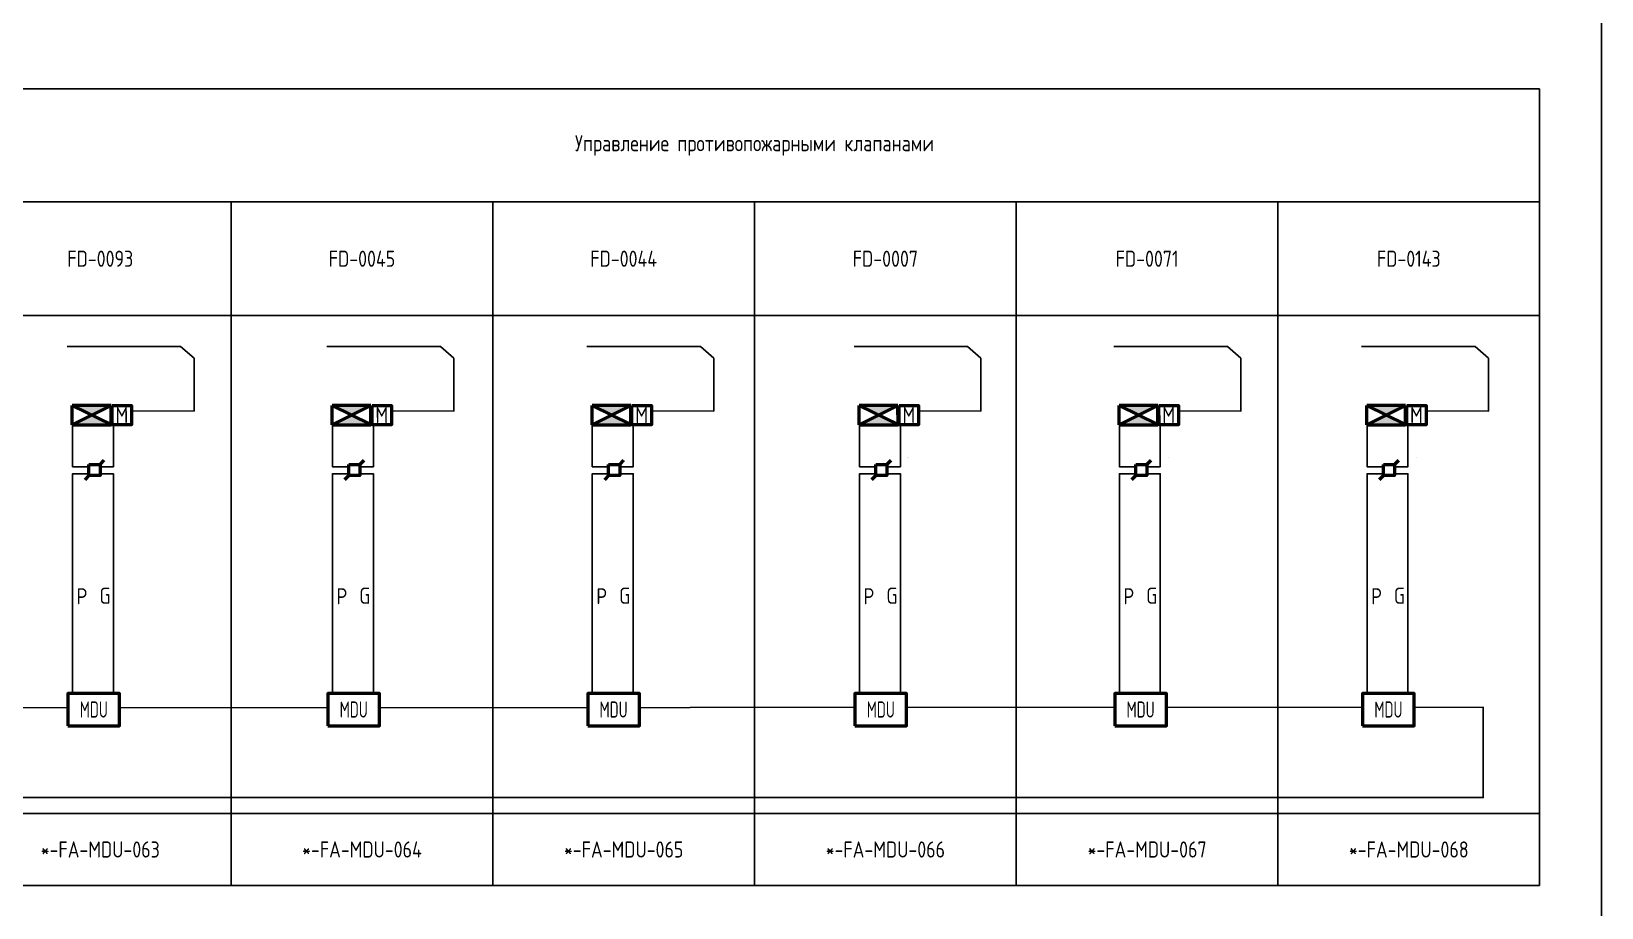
# Model space of a CAD drawing. Header units: millimetres. Extents: x 127230 to 906013, y -355313 to -209225.
# Drawn here: x 346038 to 370338, y -284415 to -270844 of the extents above; entities that cross this region are included whole.
import ezdxf
from ezdxf.enums import TextEntityAlignment as Align

# ---------------------------------------------------------------- set-up
doc = ezdxf.new("R2018")
doc.units = ezdxf.units.MM
doc.linetypes.add('Cплошная', pattern=[0])
for name, color, linetype, lineweight in [('14', 250, 'Continuous', 0), ('GM_кабель_СПС', 6, 'Continuous', 25), ('АТ_ПС_ИП_025', 1, 'Continuous', 25), ('АТ_ПС_ППКП_025', 5, 'Continuous', 25), ('АТ_ПС_Текст_025', 7, 'Continuous', 25), ('АТ_ПС_Трасса_100', 1, 'Continuous', 100)]:
    doc.layers.add(name, color=color, linetype=linetype, lineweight=lineweight)
doc.layers.add('ПС2', color=230, linetype='Continuous')
doc.styles.add('GLE_OASR_TextStyle', font='GOST2304A.ttf')
doc.styles.get("Standard").update_dxf_attribs({"font": 'gost_0.ttf'})
doc.styles.add('ГОСТ 2.304', font='CS_Gost2304.shx', dxfattribs={"width": 0.8})
doc.styles.add('Текст Т', font='isocpeur.ttf')

# ---------------------------------------------------------------- blocks, each defined once
blk = doc.blocks.new('*T84')
at = {"color": 7, "linetype": 'ByBlock', "transparency": 16777216}
for p, q in [((0, 0), (97200, 0)), ((0, 0), (0, -1753)), ((60750, 0), (60750, -12341)), ((64800, 0), (64800, -12341)), ((97200, 0), (97200, -12341)), ((101250, 0), (101250, -12341)), ((113400, 0), (113400, -12341)), ((120377, 0), (160877, 0)), ((120377, 0), (120377, -12341)), ((124427, 0), (124427, -12341)), ((132527, 0), (132527, -12341)), ((136577, 0), (136577, -12341)), ((160877, 0), (160877, -12341)), ((0, -1753), (160877, -1753)), ((4050, -1753), (4050, -12341)), ((8100, -1753), (8100, -12341)), ((12150, -1753), (12150, -12341)), ((16200, -1753), (16200, -12341)), ((20250, -1753), (20250, -12341)), ((24300, -1753), (24300, -12341)), ((28350, -1753), (28350, -12341)), ((32400, -1753), (32400, -12341)), ((36450, -1753), (36450, -12341)), ((40500, -1753), (40500, -12341)), ((44550, -1753), (44550, -12341)), ((48600, -1753), (48600, -12341)), ((52650, -1753), (52650, -12341)), ((56700, -1753), (56700, -12341)), ((68850, -1753), (68850, -12341)), ((72900, -1753), (72900, -12341)), ((76950, -1753), (76950, -12341)), ((81000, -1753), (81000, -12341)), ((85050, -1753), (85050, -12341)), ((89100, -1753), (89100, -12341)), ((93150, -1753), (93150, -12341)), ((105300, -1753), (105300, -12341)), ((109350, -1753), (109350, -12341)), ((128477, -1753), (128477, -12341)), ((140627, -1753), (140627, -12341)), ((144677, -1753), (144677, -12341)), ((148727, -1753), (148727, -12341)), ((152777, -1753), (152777, -12341)), ((156827, -1753), (156827, -12341)), ((0, -3512), (160877, -3512)), ((0, -3512), (0, -11223)), ((0, -11223), (160877, -11223)), ((0, -12341), (160877, -12341))]:
    blk.add_line(p, q, dxfattribs=at)
at = {"color": 0, "linetype": 'ByBlock', "lineweight": -2, "transparency": 16777216}
for p, q in [((97200, 0), (120377, 0)), ((0, -1753), (0, -3512)), ((0, -11223), (0, -12341))]:
    blk.add_line(p, q, dxfattribs=at)
at = {"color": 7, "transparency": 16777216, "char_height": 250, "attachment_point": 5}
for s, insert, width, style in [('Отключение приточно-вытяжной вентиляции', (99225, -877), 4048.8, 'GLE_OASR_TextStyle'), ('Управление противопожарными клапанами', (107325, -877), 12148.8, 'GLE_OASR_TextStyle'), ('Отключение вытяжной вентиляции, кондиционирования, электроконвекторов* ', (116888, -877), 6975.56, 'GLE_OASR_TextStyle'), ('Отключение F0-51-010-NHC13^J/F0-51-010-NHC12/F0-51-010-NHC14 от Щита ^JF0-51-010-NHC11', (116888, -2632), 6975.56, 'GLE_OASR_TextStyle'), ('ПВ1 (FAB-0001A)/ ПВ1р (FAB-0001В)', (99225, -2632), 4048.8, 'GLE_OASR_TextStyle'), ('Дистанционный пуск ^Jсистемы дымоудаления', (122402, -2632), 4048.8, 'GLE_OASR_TextStyle'), ('Дистанционный пуск ^Jсистемы дымоудаления', (134552, -2632), 4048.8, 'GLE_OASR_TextStyle'), ('FD-0006', (2025, -2632), 4048.8, 'GLE_OASR_TextStyle'), ('FD-0154', (6075, -2632), 4048.8, 'GLE_OASR_TextStyle'), ('FD-0087', (10125, -2632), 4048.8, 'GLE_OASR_TextStyle'), ('FD-118', (14175, -2632), 4048.8, 'GLE_OASR_TextStyle'), ('FD-0130', (18225, -2632), 4048.8, 'GLE_OASR_TextStyle'), ('FD-0131', (22275, -2632), 4048.8, 'GLE_OASR_TextStyle'), ('FD-0112', (26325, -2632), 4048.8, 'GLE_OASR_TextStyle'), ('FD-0043', (30375, -2632), 4048.8, 'GLE_OASR_TextStyle'), ('FD-0096', (34425, -2632), 4048.8, 'GLE_OASR_TextStyle'), ('FD-0057', (38475, -2632), 4048.8, 'GLE_OASR_TextStyle'), ('FD-0097', (42525, -2632), 4048.8, 'GLE_OASR_TextStyle'), ('FD-0074', (46575, -2632), 4048.8, 'GLE_OASR_TextStyle'), ('FD-0075', (50625, -2632), 4048.8, 'GLE_OASR_TextStyle'), ('FD-0076', (54675, -2632), 4048.8, 'GLE_OASR_TextStyle'), ('FD-0060', (58725, -2632), 4048.8, 'GLE_OASR_TextStyle'), ('{\\C256;Кнопка отключения вентиляции}', (62775, -2632), 4048.8, 'GLE_OASR_TextStyle'), ('FD-0009', (66825, -2632), 4048.8, 'GLE_OASR_TextStyle'), ('FD-0114', (70875, -2632), 4048.8, 'GLE_OASR_TextStyle'), ('FD-0153', (74925, -2632), 4048.8, 'GLE_OASR_TextStyle'), ('FD-0152', (78975, -2632), 4048.8, 'GLE_OASR_TextStyle'), ('FD-0151', (83025, -2632), 4048.8, 'GLE_OASR_TextStyle'), ('FD-0008', (87075, -2632), 4048.8, 'GLE_OASR_TextStyle'), ('FD-0125', (91125, -2632), 4048.8, 'GLE_OASR_TextStyle'), ('FD-0058', (95175, -2632), 4048.8, 'GLE_OASR_TextStyle'), ('FD-0078', (103275, -2632), 4048.8, 'GLE_OASR_TextStyle'), ('FD-0031', (107325, -2632), 4048.8, 'GLE_OASR_TextStyle'), ('FD-0081', (111375, -2632), 4048.8, 'GLE_OASR_TextStyle'), ('FD-0091', (126452, -2632), 4048.8, 'GLE_OASR_TextStyle'), ('FD-0046', (130502, -2632), 4048.8, 'GLE_OASR_TextStyle'), ('FD-0093', (138602, -2632), 4048.8, 'GLE_OASR_TextStyle'), ('FD-0045', (142652, -2632), 4048.8, 'GLE_OASR_TextStyle'), ('FD-0044', (146702, -2632), 4048.8, 'GLE_OASR_TextStyle'), ('FD-0007', (150752, -2632), 4048.8, 'GLE_OASR_TextStyle'), ('FD-0071', (154802, -2632), 4048.8, 'GLE_OASR_TextStyle'), ('FD-0143', (158852, -2632), 4048.8, 'GLE_OASR_TextStyle'), ('*-FA-MDU-035', (2025, -11782), 4048.8, 'GLE_OASR_TextStyle'), ('*-FA-MDU-036', (6075, -11782), 4048.8, 'GLE_OASR_TextStyle'), ('*-FA-MDU-037', (10125, -11782), 4048.8, 'GLE_OASR_TextStyle'), ('*-FA-MDU-038', (14175, -11782), 4048.8, 'GLE_OASR_TextStyle'), ('*-FA-MDU-039', (18225, -11782), 4048.8, 'GLE_OASR_TextStyle'), ('*-FA-MDU-040', (22275, -11782), 4048.8, 'GLE_OASR_TextStyle'), ('*-FA-MDU-041', (26325, -11782), 4048.8, 'GLE_OASR_TextStyle'), ('*-FA-MDU-042', (30375, -11782), 4048.8, 'GLE_OASR_TextStyle'), ('*-FA-MDU-043', (34425, -11782), 4048.8, 'Текст Т'), ('*-FA-MDU-044', (38475, -11782), 4048.8, 'Текст Т'), ('*-FA-MDU-045', (42525, -11782), 4048.8, 'Текст Т'), ('*-FA-MDU-046', (46575, -11782), 4048.8, 'Текст Т'), ('*-FA-MDU-047', (50625, -11782), 4048.8, 'Текст Т'), ('*-FA-MDU-048', (54675, -11782), 4048.8, 'GLE_OASR_TextStyle'), ('*-FA-MDU-049', (58725, -11782), 4048.8, 'GLE_OASR_TextStyle'), ('*-FA-SIB-11.8', (62775, -11782), 4048.8, 'GLE_OASR_TextStyle'), ('*-FA-MDU-050', (66825, -11782), 4048.8, 'GLE_OASR_TextStyle'), ('*-FA-MDU-051', (70875, -11782), 4048.8, 'GLE_OASR_TextStyle'), ('*-FA-MDU-052', (74925, -11782), 4048.8, 'GLE_OASR_TextStyle'), ('*-FA-MDU-053', (78975, -11782), 4048.8, 'GLE_OASR_TextStyle'), ('*-FA-MDU-054', (83025, -11782), 4048.8, 'GLE_OASR_TextStyle'), ('*-FA-MDU-055', (87075, -11782), 4048.8, 'GLE_OASR_TextStyle'), ('*-FA-MDU-056', (91125, -11782), 4048.8, 'GLE_OASR_TextStyle'), ('*-FA-MDU-057', (95175, -11782), 4048.8, 'GLE_OASR_TextStyle'), (' *-FA-MR4-11.1', (99225, -11782), 4048.8, 'GLE_OASR_TextStyle'), ('*-FA-MDU-058', (103275, -11782), 4048.8, 'GLE_OASR_TextStyle'), ('*-FA-MDU-059', (107325, -11782), 4048.8, 'GLE_OASR_TextStyle'), ('*-FA-MDU-060', (111375, -11782), 4048.8, 'GLE_OASR_TextStyle'), (' *-FA-MR1-11.2', (116888, -11782), 6975.56, 'GLE_OASR_TextStyle'), ('*-FA-SIB-11.2', (122402, -11782), 4048.8, 'GLE_OASR_TextStyle'), ('*-FA-MDU-061', (126452, -11782), 4048.8, 'GLE_OASR_TextStyle'), ('*-FA-MDU-062', (130502, -11782), 4048.8, 'GLE_OASR_TextStyle'), ('*-FA-SIB-11.1', (134552, -11782), 4048.8, 'GLE_OASR_TextStyle'), ('*-FA-MDU-063', (138602, -11782), 4048.8, 'GLE_OASR_TextStyle'), ('*-FA-MDU-064', (142652, -11782), 4048.8, 'GLE_OASR_TextStyle'), ('*-FA-MDU-065', (146702, -11782), 4048.8, 'GLE_OASR_TextStyle'), ('*-FA-MDU-066', (150752, -11782), 4048.8, 'GLE_OASR_TextStyle'), ('*-FA-MDU-067', (154802, -11782), 4048.8, 'GLE_OASR_TextStyle'), ('*-FA-MDU-068', (158852, -11782), 4048.8, 'GLE_OASR_TextStyle')]:
    blk.add_mtext(s, dxfattribs=dict(at, insert=insert, width=width, style=style))
at = {"transparency": 16777216, "insert": (30375, -877), "char_height": 250, "width": 60748.8, "attachment_point": 5, "style": 'GLE_OASR_TextStyle'}
blk.add_mtext('Управление противопожарными клапанами', dxfattribs=at)
at = {"color": 0, "transparency": 16777216, "char_height": 250, "attachment_point": 5, "style": 'GLE_OASR_TextStyle'}
for s, insert, width in [('{\\C256;Управление противопожарными клапанами}', (81000, -877), 32398.8), ('{\\C7;Управление противопожарными клапанами}', (128477, -877), 8098.8), ('{\\C7;Управление противопожарными клапанами}', (148727, -877), 24298.8)]:
    blk.add_mtext(s, dxfattribs=dict(at, insert=insert, width=width))
blk = doc.blocks.new('*U53')
at = {"color": 0, "lineweight": 30, "width": 1.001, "flags": 104}
blk.add_attdef('ТЕКСТ1', text='', height=2.5, dxfattribs=at).set_placement((0.55, 3.27), align=Align.TOP_LEFT)
at = {"color": 0, "lineweight": 0}
blk.add_wipeout([(0, 4.3), (16.02, 4.3), (16.02, 0), (0, 0)], dxfattribs=at)
blk = doc.blocks.new('*U54')
at = {"color": 0, "lineweight": 30, "width": 1.001, "flags": 104}
blk.add_attdef('ТЕКСТ1', text='', height=2.5, dxfattribs=at).set_placement((0.55, 3.27), align=Align.TOP_LEFT)
at = {"color": 0, "lineweight": 0}
blk.add_wipeout([(0, 4.3), (21.07, 4.3), (21.07, 0), (0, 0)], dxfattribs=at)
blk = doc.blocks.new('*U49')
at = {"linetype": 'Continuous', "lineweight": 25}
blk.add_wipeout([(-1.5, -1.5), (-1.5, 1.5), (1.5, 1.5), (1.5, -1.5)], dxfattribs=at)
at = {"color": 0, "linetype": 'Continuous', "lineweight": -2}
for p, q in [((1.5, 1.5), (2.63, 2.63)), ((-1.5, -1.5), (-2.63, -2.63))]:
    blk.add_line(p, q, dxfattribs=at)
blk.add_lwpolyline([(-1.5, 1.5), (1.5, 1.5), (1.5, -1.5), (-1.5, -1.5)], close=True, dxfattribs=at)
blk = doc.blocks.new('*U52')
at = {"linetype": 'Continuous', "lineweight": -2}
h = blk.add_hatch(color=0, dxfattribs=at)
h.dxf.hatch_style = 1
h.paths.add_polyline_path([(-6, 2.97), (-2.98, 1.48), (0, 2.97)])
h.paths.add_polyline_path([(-2.98, 1.48), (-6, -0.03), (0, -0.03), (0, 0)])
at = {"color": 0, "linetype": 'Continuous', "lineweight": -2}
for p, q in [((-6, -0.03), (-6, 2.97)), ((0, 2.97), (-6, 2.97)), ((-6, 2.97), (0, 0)), ((-6, -0.03), (0, 2.97)), ((0, -0.03), (0, 2.97)), ((0, 1.47), (0.18, 1.47)), ((-6, -0.03), (0, -0.03))]:
    blk.add_line(p, q, dxfattribs=at)
blk.add_lwpolyline([(0.18, 2.97), (3.18, 2.97), (3.18, -0.03), (0.18, -0.03)], close=True, dxfattribs=at)
at = {"color": 0, "linetype": 'Continuous', "lineweight": -2, "style": 'GLE_OASR_TextStyle'}
blk.add_text('М', height=2.5, dxfattribs=at).set_placement((1.68, 1.47), align=Align.MIDDLE_CENTER)
blk = doc.blocks.new('*U51')
at = {"color": 0, "linetype": 'Continuous', "lineweight": -2}
blk.add_lwpolyline([(-8, -0.03), (0, -0.03), (0, 4.97), (-8, 4.97)], close=True, dxfattribs=at)
at = {"color": 0, "linetype": 'Continuous', "lineweight": -2, "style": 'ГОСТ 2.304', "width": 0.8, "flags": 4}
blk.add_attdef('НАДПИСЬ', text='', height=2.5, dxfattribs=at).set_placement((-4, 2.47), align=Align.MIDDLE_CENTER)
blk = doc.blocks.new('*U50')
at = {"color": 0, "lineweight": 0}
blk.add_wipeout([(-2.08, 6.13), (-19.65, 6.12), (-19.65, 1.83), (-2.08, 1.83)], dxfattribs=at)
at = {"color": 0, "linetype": 'Cплошная', "lineweight": 25}
for q in [(-19.65, 1.83), (0, 0)]:
    blk.add_line((-2.08, 1.83), q, dxfattribs=at)
at = {"color": 0, "lineweight": 30, "flags": 104}
blk.add_attdef('ТЕКСТ1', text='', height=2.5, dxfattribs=at).set_placement((-2.99, 5.1), align=Align.TOP_RIGHT)

msp = doc.modelspace()

# ---------------------------------------------------------------- linework, layer by layer
at = {"color": 18, "true_color": 0x000000}
msp.add_lwpolyline([(204063, -285232), (370338, -285232), (370338, -257273), (204063, -257273)], close=True, dxfattribs=at)
at = {"layer": '14', "color": 6, "lineweight": 25}
for points in [[(346676, -276938), (346676, -277588), (346928, -277588)], [(350697, -276938), (350697, -277588), (350949, -277588)], [(354719, -276938), (354719, -277588), (354971, -277588)], [(358854, -276938), (358854, -277588), (359106, -277588)], [(362876, -276938), (362876, -277588), (363128, -277588)], [(366710, -276938), (366710, -277588), (366962, -277588)]]:
    msp.add_lwpolyline(points, dxfattribs=at)
at = {"layer": 'GM_кабель_СПС'}
msp.add_lwpolyline([(206256, -267284), (366325, -267284), (366314, -268167), (208961, -268167), (208961, -281375), (368507, -281312), (368507, -282711), (205488, -282711), (205511, -267534)], dxfattribs=at)
at = {"layer": 'АТ_ПС_Трасса_100', "color": 92, "lineweight": 25, "ltscale": 100}
for points in [[(347100, -277588), (347308, -277588), (347308, -276939)], [(351122, -277588), (351330, -277588), (351330, -276939)], [(355143, -277588), (355352, -277588), (355352, -276939)], [(359278, -277588), (359487, -277588), (359487, -276939)], [(363300, -277588), (363508, -277588), (363508, -276939)], [(367134, -277588), (367342, -277588), (367342, -276939)], [(347100, -277695), (347308, -277695), (347308, -281097)], [(351122, -277695), (351330, -277695), (351330, -281097)], [(355143, -277695), (355352, -277695), (355352, -281097)], [(359278, -277695), (359487, -277695), (359487, -281097)], [(363300, -277695), (363508, -277695), (363508, -281097)], [(367134, -277695), (367342, -277695), (367342, -281097)]]:
    msp.add_lwpolyline(points, dxfattribs=at)
at = {"layer": 'АТ_ПС_Трасса_100', "color": 6, "lineweight": 25, "ltscale": 100}
for points in [[(346928, -277695), (346676, -277695), (346676, -281097)], [(350949, -277695), (350697, -277695), (350697, -281097)], [(354971, -277695), (354719, -277695), (354719, -281097)], [(359106, -277695), (358854, -277695), (358854, -281097)], [(363128, -277695), (362876, -277695), (362876, -281097)], [(366962, -277695), (366710, -277695), (366710, -281097)]]:
    msp.add_lwpolyline(points, dxfattribs=at)

# ---------------------------------------------------------------- block references
msp.add_blockref('*T84', (208502, -271733))
at = {"layer": 'ПС2', "color": 5, "lineweight": 50, "transparency": 33554687, "xscale": 100, "yscale": 100, "zscale": 100, "rotation": 0.1250381865928775}
for p in [(347271, -276934), (351293, -276934), (355315, -276934), (359450, -276934), (363471, -276934), (367305, -276934)]:
    msp.add_blockref('*U52', p, dxfattribs=at)

# ---------------------------------------------------------------- texts
at = {"layer": 'АТ_ПС_Текст_025', "char_height": 250, "attachment_point": 5, "style": 'GLE_OASR_TextStyle'}
for s, insert in [('P', (346822, -279593)), ('G', (347177, -279584)), ('P', (350844, -279593)), ('G', (351199, -279584)), ('P', (354865, -279593)), ('G', (355221, -279584)), ('P', (359000, -279593)), ('G', (359356, -279584)), ('P', (363022, -279593)), ('G', (363377, -279584)), ('P', (366856, -279593)), ('G', (367211, -279584))]:
    msp.add_mtext_dynamic_manual_height_columns(s, width=1237.88, gutter_width=12.5, heights=[0], dxfattribs=dict(at, insert=insert))

# ---------------------------------------------------------------- next in the draw order: block references
at = {"layer": 'АТ_ПС_ИП_025', "lineweight": 50, "xscale": 57.51779866433964, "yscale": 57.51779866433964, "zscale": 57.51779866433964}
for p in [(347014, -277638), (351036, -277638), (355057, -277638), (359192, -277638), (363214, -277638), (367048, -277638)]:
    msp.add_blockref('*U49', p, dxfattribs=at)
at = {"layer": 'АТ_ПС_Текст_025', "linetype": 'Continuous'}
ref = msp.add_blockref('*U50', (348556, -275907), dxfattribs=dict(at, xscale=100, yscale=100, zscale=100))
lines = msp.add_mtext('230 В AC*** ', dxfattribs={"layer": '0', "color": 0, "insert": (348257, -275396), "char_height": 2.5, "attachment_point": 1})
ref.add_attrib('ТЕКСТ1', '', (348257, -275396), dxfattribs={"flags": 104}).embed_mtext(lines)
ref = msp.add_blockref('*U50', (352577, -275907), dxfattribs=dict(at, xscale=100, yscale=100, zscale=100))
lines = msp.add_mtext('230 В AC*** ', dxfattribs={"layer": '0', "color": 0, "insert": (352278, -275396), "char_height": 2.5, "attachment_point": 1})
ref.add_attrib('ТЕКСТ1', '', (352278, -275396), dxfattribs={"flags": 104}).embed_mtext(lines)
ref = msp.add_blockref('*U50', (356599, -275907), dxfattribs=dict(at, xscale=100, yscale=100, zscale=100))
lines = msp.add_mtext('230 В AC*** ', dxfattribs={"layer": '0', "color": 0, "insert": (356300, -275396), "char_height": 2.5, "attachment_point": 1})
ref.add_attrib('ТЕКСТ1', '', (356300, -275396), dxfattribs={"flags": 104}).embed_mtext(lines)
ref = msp.add_blockref('*U50', (360734, -275907), dxfattribs=dict(at, xscale=100, yscale=100, zscale=100))
lines = msp.add_mtext('230 В AC*** ', dxfattribs={"layer": '0', "color": 0, "insert": (360435, -275396), "char_height": 2.5, "attachment_point": 1})
ref.add_attrib('ТЕКСТ1', '', (360435, -275396), dxfattribs={"flags": 104}).embed_mtext(lines)
ref = msp.add_blockref('*U50', (364756, -275907), dxfattribs=dict(at, xscale=100, yscale=100, zscale=100))
lines = msp.add_mtext('230 В AC*** ', dxfattribs={"layer": '0', "color": 0, "insert": (364457, -275396), "char_height": 2.5, "attachment_point": 1})
ref.add_attrib('ТЕКСТ1', '', (364457, -275396), dxfattribs={"flags": 104}).embed_mtext(lines)
ref = msp.add_blockref('*U50', (368590, -275907), dxfattribs=dict(at, xscale=100, yscale=100, zscale=100))
lines = msp.add_mtext('230 В AC*** ', dxfattribs={"layer": '0', "color": 0, "insert": (368291, -275396), "char_height": 2.5, "attachment_point": 1})
ref.add_attrib('ТЕКСТ1', '', (368291, -275396), dxfattribs={"flags": 104}).embed_mtext(lines)
at = {"layer": 'АТ_ПС_Текст_025', "transparency": 33554636}
ref = msp.add_blockref('*U53', (347367, -277763), dxfattribs=dict(at, xscale=99.99980000000001, yscale=99.99980000000001, zscale=99.99980000000001))
lines = msp.add_mtext('\\W1.0010;*FA-XK-063', dxfattribs={"layer": '0', "color": 0, "insert": (347421, -277436), "char_height": 2.5, "attachment_point": 1})
ref.add_attrib('ТЕКСТ1', '', (347421, -277436), dxfattribs={"flags": 104}).embed_mtext(lines)
ref = msp.add_blockref('*U53', (351388, -277763), dxfattribs=dict(at, xscale=99.99980000000001, yscale=99.99980000000001, zscale=99.99980000000001))
lines = msp.add_mtext('\\W1.0010;*FA-XK-064', dxfattribs={"layer": '0', "color": 0, "insert": (351443, -277436), "char_height": 2.5, "attachment_point": 1})
ref.add_attrib('ТЕКСТ1', '', (351443, -277436), dxfattribs={"flags": 104}).embed_mtext(lines)
ref = msp.add_blockref('*U53', (355410, -277763), dxfattribs=dict(at, xscale=99.99980000000001, yscale=99.99980000000001, zscale=99.99980000000001))
lines = msp.add_mtext('\\W1.0010;*FA-XK-065', dxfattribs={"layer": '0', "color": 0, "insert": (355465, -277436), "char_height": 2.5, "attachment_point": 1})
ref.add_attrib('ТЕКСТ1', '', (355465, -277436), dxfattribs={"flags": 104}).embed_mtext(lines)
ref = msp.add_blockref('*U53', (359545, -277763), dxfattribs=dict(at, xscale=99.99980000000001, yscale=99.99980000000001, zscale=99.99980000000001))
lines = msp.add_mtext('\\W1.0010;*FA-XK-066', dxfattribs={"layer": '0', "color": 0, "insert": (359600, -277436), "char_height": 2.5, "attachment_point": 1})
ref.add_attrib('ТЕКСТ1', '', (359600, -277436), dxfattribs={"flags": 104}).embed_mtext(lines)
ref = msp.add_blockref('*U53', (363567, -277763), dxfattribs=dict(at, xscale=99.99980000000001, yscale=99.99980000000001, zscale=99.99980000000001))
lines = msp.add_mtext('\\W1.0010;*FA-XK-067', dxfattribs={"layer": '0', "color": 0, "insert": (363621, -277436), "char_height": 2.5, "attachment_point": 1})
ref.add_attrib('ТЕКСТ1', '', (363621, -277436), dxfattribs={"flags": 104}).embed_mtext(lines)
ref = msp.add_blockref('*U53', (367401, -277763), dxfattribs=dict(at, xscale=99.99980000000001, yscale=99.99980000000001, zscale=99.99980000000001))
lines = msp.add_mtext('\\W1.0010;*FA-XK-068', dxfattribs={"layer": '0', "color": 0, "insert": (367455, -277436), "char_height": 2.5, "attachment_point": 1})
ref.add_attrib('ТЕКСТ1', '', (367455, -277436), dxfattribs={"flags": 104}).embed_mtext(lines)
at = {"layer": 'АТ_ПС_Текст_025', "transparency": 33554636, "xscale": 99.99980000000001, "yscale": 99.99980000000001, "zscale": 99.99980000000001, "rotation": 90.0000000004073}
for p in [(346560, -280326), (347825, -280326), (350581, -280326), (351847, -280326), (354603, -280326), (355869, -280326), (358738, -280326), (360004, -280326), (362760, -280326), (364025, -280326), (366594, -280326), (367859, -280326)]:
    msp.add_blockref('*U54', p, dxfattribs=at)

# ---------------------------------------------------------------- next in the draw order: wipeouts: each hides what was drawn before it
at = {"lineweight": 25}
for points in [[(346604, -281097), (347404, -281097), (347404, -281597), (346604, -281597)], [(350626, -281097), (351426, -281097), (351426, -281597), (350626, -281597)], [(354648, -281097), (355448, -281097), (355448, -281597), (354648, -281597)], [(358783, -281097), (359583, -281097), (359583, -281597), (358783, -281597)], [(362804, -281097), (363604, -281097), (363604, -281597), (362804, -281597)], [(366639, -281097), (367439, -281097), (367439, -281597), (366639, -281597)]]:
    msp.add_wipeout(points, dxfattribs=at).dxf.layer = 'АТ_ПС_Трасса_100'

# ---------------------------------------------------------------- next in the draw order: linework, layer by layer
at = {"layer": '14', "color": 6, "lineweight": 25}
for points in [[(348556, -275907), (348556, -276725), (347589, -276721)], [(352577, -275907), (352577, -276725), (351610, -276721)], [(356599, -275907), (356599, -276725), (355632, -276721)], [(360734, -275907), (360734, -276725), (359767, -276721)], [(364756, -275907), (364756, -276725), (363789, -276721)], [(368590, -275907), (368590, -276725), (367623, -276721)]]:
    msp.add_lwpolyline(points, dxfattribs=at)

# ---------------------------------------------------------------- next in the draw order: block references
at = {"layer": 'АТ_ПС_ППКП_025', "color": 1, "linetype": 'Continuous', "lineweight": 50}
ref = msp.add_blockref('*U51', (347404, -281594), dxfattribs=dict(at, xscale=100, yscale=100, zscale=100))
ref.add_attrib('НАДПИСЬ', 'MDU', dxfattribs={"layer": '0', "color": 0, "linetype": 'Continuous', "lineweight": -2, "height": 250, "style": 'ГОСТ 2.304', "width": 0.8}).set_placement((347004, -281347), align=Align.MIDDLE_CENTER)
ref = msp.add_blockref('*U51', (351426, -281594), dxfattribs=dict(at, xscale=100, yscale=100, zscale=100))
ref.add_attrib('НАДПИСЬ', 'MDU', dxfattribs={"layer": '0', "color": 0, "linetype": 'Continuous', "lineweight": -2, "height": 250, "style": 'ГОСТ 2.304', "width": 0.8}).set_placement((351026, -281347), align=Align.MIDDLE_CENTER)
ref = msp.add_blockref('*U51', (355448, -281594), dxfattribs=dict(at, xscale=100, yscale=100, zscale=100))
ref.add_attrib('НАДПИСЬ', 'MDU', dxfattribs={"layer": '0', "color": 0, "linetype": 'Continuous', "lineweight": -2, "height": 250, "style": 'ГОСТ 2.304', "width": 0.8}).set_placement((355048, -281347), align=Align.MIDDLE_CENTER)
ref = msp.add_blockref('*U51', (359583, -281594), dxfattribs=dict(at, xscale=100, yscale=100, zscale=100))
ref.add_attrib('НАДПИСЬ', 'MDU', dxfattribs={"layer": '0', "color": 0, "linetype": 'Continuous', "lineweight": -2, "height": 250, "style": 'ГОСТ 2.304', "width": 0.8}).set_placement((359183, -281347), align=Align.MIDDLE_CENTER)
ref = msp.add_blockref('*U51', (363604, -281594), dxfattribs=dict(at, xscale=100, yscale=100, zscale=100))
ref.add_attrib('НАДПИСЬ', 'MDU', dxfattribs={"layer": '0', "color": 0, "linetype": 'Continuous', "lineweight": -2, "height": 250, "style": 'ГОСТ 2.304', "width": 0.8}).set_placement((363204, -281347), align=Align.MIDDLE_CENTER)
ref = msp.add_blockref('*U51', (367438, -281594), dxfattribs=dict(at, xscale=100, yscale=100, zscale=100))
ref.add_attrib('НАДПИСЬ', 'MDU', dxfattribs={"layer": '0', "color": 0, "linetype": 'Continuous', "lineweight": -2, "height": 250, "style": 'ГОСТ 2.304', "width": 0.8}).set_placement((367039, -281347), align=Align.MIDDLE_CENTER)

doc.saveas('drawing.dxf')
